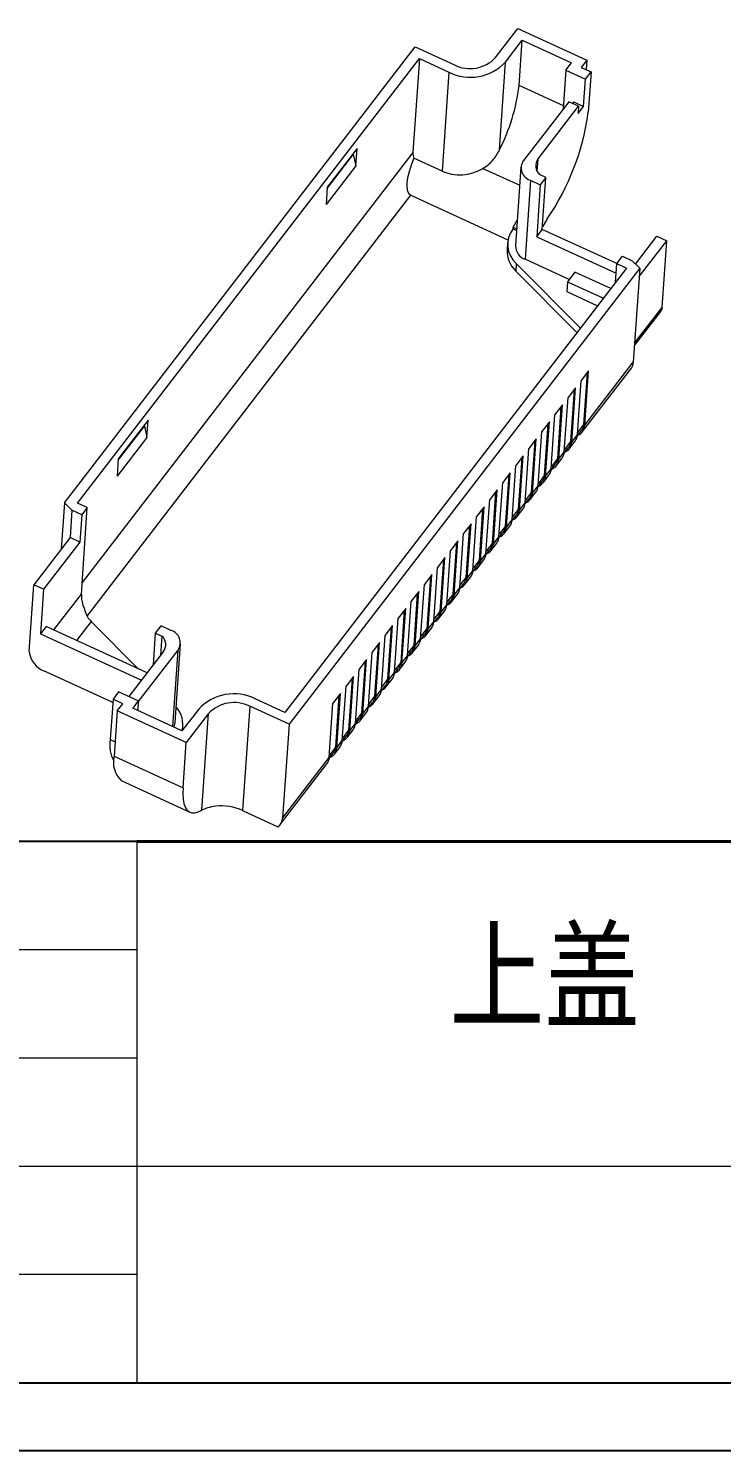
# Model space of a CAD drawing. Header units: inches. Extents: x 1696 to 3185, y 390 to 766.
# Drawn here: x 2946.6 to 3038.3, y 389.6 to 577.9 of the extents above; entities that cross this region are included whole.
import ezdxf

# ---------------------------------------------------------------- set-up
doc = ezdxf.new("R2010")
doc.units = ezdxf.units.IN
doc.header["$LTSCALE"] = 15
doc.layers.add('文字', color=81, linetype='Continuous')
doc.layers.add('粗实线', color=7, linetype='Continuous', lineweight=30)
doc.layers.add('细实线', color=3, linetype='Continuous', lineweight=9)
doc.styles.add('宋体', font='', dxfattribs={"width": 0.8, "height": 3.5})
doc.styles.get('宋体').set_extended_font_data('SimSun')

msp = doc.modelspace()

# ---------------------------------------------------------------- linework, layer by layer
at = {"color": 7, "linetype": 'Continuous', "lineweight": 15}
for p, q in [((3008.418, 574.055), (3011.382, 577.908)), ((3009.721, 573.456), (3011.944, 576.346)), ((3011.382, 577.908), (3020.499, 573.716)), ((3011.531, 570.342), (3011.944, 576.346)), ((3011.944, 576.346), (3018.456, 573.351)), ((2951.321, 515.105), (2997.759, 575.479)), ((2997.759, 575.479), (3002.969, 573.083)), ((2953.056, 515.068), (2998.321, 573.916)), ((2998.321, 573.916), (2997.466, 561.486)), ((2998.321, 573.916), (3002.228, 572.12)), ((3008.921, 561.814), (3009.721, 573.456)), ((3017.715, 572.388), (3018.456, 573.351)), ((3020.499, 573.716), (3019.758, 572.752)), ((3019.758, 572.752), (3021.061, 572.153)), ((3020.499, 573.716), (3020.413, 572.451)), ((3002.228, 572.12), (3001.328, 559.02)), ((3017.715, 572.388), (3017.362, 567.254)), ((3017.715, 572.388), (3020.32, 571.19)), ((3020.072, 567.592), (3020.32, 571.19)), ((3020.32, 571.19), (3021.061, 572.153)), ((3021.061, 572.153), (3020.693, 566.802)), ((3018.096, 568.208), (3012.099, 560.411)), ((3014.047, 560.651), (3019.399, 567.609)), ((3019.399, 567.609), (3018.096, 568.208)), ((3018.77, 568.19), (3018.604, 567.975)), ((3018.77, 568.19), (3020.072, 567.592)), ((3019.399, 567.609), (3019.331, 566.628)), ((3019.331, 566.628), (3020.072, 567.592)), ((2986.118, 556.73), (2989.578, 561.229)), ((2990.08, 562.01), (2986.127, 556.872)), ((2989.578, 561.229), (2989.588, 561.371)), ((2989.578, 561.229), (2989.922, 559.721)), ((2989.922, 559.721), (2990.08, 562.01)), ((2989.922, 559.721), (2985.97, 554.582)), ((3001.328, 559.02), (2997.61, 560.73)), ((3011.775, 559.584), (3011.056, 549.116)), ((3013.034, 557.807), (3012.315, 547.339)), ((3013.034, 557.807), (3014.337, 557.208)), ((3015.078, 558.171), (3014.243, 558.555)), ((3015.078, 558.171), (3014.337, 557.208)), ((3014.605, 551.301), (3015.078, 558.171)), ((2986.127, 556.872), (2985.97, 554.582)), ((2997.188, 555.815), (3010.053, 549.899)), ((3014.337, 557.208), (3013.864, 550.338)), ((3010.738, 551.612), (3011.29, 552.531)), ((3015.256, 552.691), (3014.629, 551.646)), ((3010.723, 551.382), (3010.738, 551.612)), ((3010.723, 551.382), (3011.196, 551.164)), ((3010.738, 551.612), (3011.212, 551.394)), ((3013.864, 550.338), (3014.605, 551.301)), ((3013.864, 550.338), (3024.38, 545.502)), ((3024.467, 546.766), (3014.605, 551.301)), ((3026.939, 546.719), (3029.771, 550.401)), ((3029.771, 550.401), (3031.074, 549.802)), ((3010.011, 549.563), (3009.944, 548.581)), ((3027.431, 545.067), (3031.074, 549.802)), ((3030.466, 540.97), (3031.074, 549.802)), ((3025.771, 546.185), (2980.506, 487.336)), ((3027.506, 546.148), (2981.068, 485.774)), ((3011.153, 546.769), (3011.086, 545.788)), ((3011.153, 546.769), (3019.645, 538.22)), ((3018.15, 544.655), (3012.315, 547.339)), ((3024.296, 544.267), (3024.469, 546.784)), ((3024.469, 546.784), (3025.21, 547.748)), ((3024.469, 546.784), (3025.771, 546.185)), ((3025.21, 547.748), (3026.512, 547.149)), ((3026.512, 547.149), (3027.506, 546.148)), ((3027.506, 546.148), (3026.651, 533.718)), ((3011.086, 545.788), (3019.19, 537.629)), ((3017.929, 544.368), (3017.839, 543.059)), ((3018.917, 545.652), (3017.929, 544.368)), ((3017.929, 544.368), (3022.689, 542.178)), ((3023.677, 543.463), (3018.917, 545.652)), ((3017.839, 543.059), (3021.922, 541.181)), ((3026.803, 535.927), (3030.277, 540.444)), ((3019.926, 524.527), (3026.405, 532.949)), ((3020.229, 525.368), (3026.651, 533.718)), ((3019.241, 524.084), (3019.736, 531.28)), ((3020.724, 532.565), (3019.736, 531.28)), ((3020.527, 532.309), (3020.055, 525.448)), ((3020.229, 525.368), (3020.724, 532.565)), ((3018.995, 530.317), (3018.007, 529.032)), ((3018.798, 530.061), (3018.326, 523.2)), ((3018.5, 523.12), (3018.995, 530.317)), ((3017.266, 528.069), (3016.277, 526.784)), ((3017.069, 527.813), (3016.597, 520.952)), ((3016.771, 520.872), (3017.266, 528.069)), ((3017.512, 521.836), (3018.007, 529.032)), ((2962.414, 526.043), (2958.462, 520.905)), ((2961.913, 525.261), (2961.922, 525.403)), ((2962.257, 523.753), (2962.414, 526.043)), ((3015.536, 525.821), (3014.548, 524.536)), ((3015.34, 525.565), (3014.868, 518.704)), ((3015.042, 518.624), (3015.536, 525.821)), ((3015.783, 519.588), (3016.277, 526.784)), ((2962.257, 523.753), (2958.305, 518.615)), ((2958.452, 520.762), (2961.913, 525.261)), ((2961.913, 525.261), (2962.257, 523.753)), ((3013.807, 523.573), (3012.819, 522.288)), ((3013.313, 516.376), (3013.807, 523.573)), ((3014.054, 517.34), (3014.548, 524.536)), ((3018.5, 523.12), (3019.241, 524.084)), ((3019.226, 523.944), (3019.768, 524.649)), ((3012.325, 515.092), (3012.819, 522.288)), ((3013.611, 523.317), (3013.139, 516.456)), ((3016.771, 520.872), (3017.512, 521.836)), ((3017.497, 521.696), (3018.039, 522.401)), ((3018.197, 522.279), (3018.938, 523.242)), ((2958.462, 520.905), (2958.305, 518.615)), ((3010.596, 512.844), (3011.09, 520.04)), ((3012.078, 521.325), (3011.09, 520.04)), ((3011.882, 521.069), (3011.41, 514.208)), ((3011.584, 514.128), (3012.078, 521.325)), ((3015.768, 519.448), (3016.31, 520.153)), ((3016.468, 520.031), (3017.209, 520.994)), ((3010.349, 519.077), (3009.361, 517.792)), ((3010.152, 518.821), (3009.681, 511.96)), ((3009.855, 511.88), (3010.349, 519.077)), ((3014.039, 517.2), (3014.581, 517.905)), ((3014.739, 517.783), (3015.48, 518.746)), ((3015.042, 518.624), (3015.783, 519.588)), ((3008.62, 516.829), (3007.632, 515.544)), ((3008.423, 516.573), (3007.952, 509.712)), ((3008.125, 509.632), (3008.62, 516.829)), ((3008.866, 510.596), (3009.361, 517.792)), ((3013.01, 515.535), (3013.751, 516.498)), ((3013.313, 516.376), (3014.054, 517.34)), ((2951.321, 515.105), (2950.901, 508.989)), ((2952.315, 514.104), (2951.321, 515.105)), ((2952.315, 514.104), (2952.068, 510.506)), ((2953.617, 513.505), (2952.315, 514.104)), ((2954.359, 514.469), (2953.056, 515.068)), ((2953.571, 503.02), (2954.359, 514.469)), ((2954.359, 514.469), (2953.617, 513.505)), ((3006.891, 514.581), (3005.903, 513.296)), ((3006.694, 514.325), (3006.223, 507.464)), ((3006.396, 507.384), (3006.891, 514.581)), ((3007.137, 508.348), (3007.632, 515.544)), ((3011.281, 513.287), (3012.022, 514.25)), ((3011.584, 514.128), (3012.325, 515.092)), ((3012.31, 514.952), (3012.852, 515.657)), ((2953.617, 513.505), (2953.37, 509.907)), ((3005.162, 512.333), (3004.174, 511.048)), ((3004.667, 505.136), (3005.162, 512.333)), ((3005.408, 506.1), (3005.903, 513.296)), ((3009.855, 511.88), (3010.596, 512.844)), ((3010.581, 512.704), (3011.123, 513.409)), ((2952.068, 510.506), (2947.259, 504.254)), ((2953.37, 509.907), (2952.068, 510.506)), ((3003.679, 503.852), (3004.174, 511.048)), ((3004.965, 512.077), (3004.494, 505.216)), ((3008.125, 509.632), (3008.866, 510.596)), ((3008.852, 510.456), (3009.393, 511.161)), ((3009.552, 511.039), (3010.293, 512.002)), ((2953.37, 509.907), (2948.561, 503.655)), ((3001.95, 501.604), (3002.445, 508.8)), ((3003.433, 510.085), (3002.445, 508.8)), ((3003.236, 509.829), (3002.765, 502.968)), ((3002.938, 502.888), (3003.433, 510.085)), ((3007.123, 508.208), (3007.664, 508.913)), ((3007.823, 508.791), (3008.564, 509.754)), ((3000.221, 499.356), (3000.716, 506.552)), ((3001.704, 507.837), (3000.716, 506.552)), ((3001.507, 507.581), (3001.035, 500.72)), ((3001.209, 500.64), (3001.704, 507.837)), ((3005.393, 505.96), (3005.935, 506.665)), ((3006.094, 506.543), (3006.835, 507.506)), ((3006.396, 507.384), (3007.137, 508.348)), ((2999.975, 505.589), (2998.987, 504.304)), ((2999.778, 505.333), (2999.306, 498.472)), ((2999.48, 498.392), (2999.975, 505.589)), ((3004.365, 504.295), (3005.106, 505.258)), ((3004.667, 505.136), (3005.408, 506.1)), ((2946.652, 495.422), (2947.259, 504.254)), ((2948.561, 503.655), (2947.259, 504.254)), ((2948.561, 503.655), (2948.157, 497.767)), ((2998.246, 503.341), (2997.258, 502.056)), ((2998.049, 503.085), (2997.577, 496.224)), ((2997.751, 496.144), (2998.246, 503.341)), ((2998.492, 497.108), (2998.987, 504.304)), ((3002.636, 502.047), (3003.377, 503.01)), ((3002.938, 502.888), (3003.679, 503.852)), ((3003.664, 503.712), (3004.206, 504.417)), ((2996.517, 501.093), (2995.529, 499.809)), ((2996.022, 493.896), (2996.517, 501.093)), ((2996.763, 494.86), (2997.258, 502.056)), ((3001.209, 500.64), (3001.95, 501.604)), ((3001.935, 501.464), (3002.477, 502.169)), ((2961.105, 493.116), (2954.868, 499.396)), ((2995.034, 492.612), (2995.529, 499.809)), ((2996.32, 500.837), (2995.848, 493.976)), ((2999.48, 498.392), (3000.221, 499.356)), ((3000.206, 499.216), (3000.748, 499.921)), ((3000.907, 499.799), (3001.648, 500.762)), ((2948.898, 498.73), (2948.157, 497.767)), ((2948.157, 497.767), (2961.534, 491.615)), ((2962.275, 492.578), (2948.898, 498.73)), ((2963.101, 493.653), (2963.39, 497.848)), ((2963.39, 497.848), (2964.131, 498.811)), ((2963.39, 497.848), (2964.225, 497.464)), ((2964.225, 497.464), (2964.047, 494.882)), ((2965.433, 498.212), (2964.131, 498.811)), ((2993.305, 490.364), (2993.8, 497.561)), ((2994.788, 498.845), (2993.8, 497.561)), ((2994.591, 498.589), (2994.119, 491.728)), ((2994.293, 491.648), (2994.788, 498.845)), ((2997.751, 496.144), (2998.492, 497.108)), ((2998.477, 496.969), (2999.019, 497.673)), ((2999.178, 497.551), (2999.919, 498.514)), ((2964.42, 495.368), (2959.861, 489.44)), ((2961.105, 488.765), (2966.369, 495.609)), ((2965.973, 485.968), (2966.692, 496.435)), ((2991.576, 488.116), (2992.07, 495.313)), ((2993.058, 496.597), (2992.07, 495.313)), ((2992.862, 496.341), (2992.39, 489.48)), ((2992.564, 489.401), (2993.058, 496.597)), ((2996.748, 494.721), (2997.29, 495.425)), ((2997.448, 495.303), (2998.189, 496.266)), ((2991.329, 494.349), (2990.341, 493.065)), ((2991.133, 494.093), (2990.661, 487.232)), ((2990.835, 487.153), (2991.329, 494.349)), ((2995.719, 493.055), (2996.46, 494.018)), ((2996.022, 493.896), (2996.763, 494.86)), ((2957.734, 488.638), (2948.71, 492.788)), ((2989.6, 492.101), (2988.612, 490.817)), ((2989.404, 491.845), (2988.932, 484.984)), ((2989.106, 484.905), (2989.6, 492.101)), ((2989.847, 485.868), (2990.341, 493.065)), ((2993.99, 490.807), (2994.731, 491.77)), ((2994.293, 491.648), (2995.034, 492.612)), ((2995.019, 492.473), (2995.561, 493.177)), ((2958.507, 490.063), (2957.766, 489.1)), ((2961.112, 488.865), (2958.507, 490.063)), ((2987.871, 489.853), (2986.883, 488.569)), ((2987.675, 489.597), (2987.203, 482.736)), ((2987.377, 482.657), (2987.871, 489.853)), ((2988.118, 483.62), (2988.612, 490.817)), ((2992.564, 489.401), (2993.305, 490.364)), ((2993.29, 490.225), (2993.832, 490.929)), ((2957.766, 489.1), (2957.398, 483.748)), ((2959.069, 488.501), (2957.766, 489.1)), ((2958.328, 487.537), (2959.069, 488.501)), ((2961.112, 488.865), (2960.371, 487.902)), ((2966.883, 484.907), (2960.371, 487.902)), ((2961.112, 488.865), (2961.025, 487.601)), ((2969.106, 487.797), (2966.883, 484.907)), ((2975.858, 488.17), (2974.908, 474.349)), ((2981.068, 485.774), (2975.858, 488.17)), ((2980.506, 487.336), (2976.599, 489.133)), ((2986.389, 481.372), (2986.883, 488.569)), ((2990.835, 487.153), (2991.576, 488.116)), ((2991.561, 487.977), (2992.103, 488.681)), ((2992.261, 488.559), (2993.002, 489.522)), ((2958.328, 487.537), (2957.915, 481.533)), ((2967.445, 483.344), (2958.328, 487.537)), ((2970.409, 487.198), (2967.445, 483.344)), ((2969.529, 474.395), (2970.409, 487.198)), ((2989.106, 484.905), (2989.847, 485.868)), ((2989.832, 485.729), (2990.374, 486.433)), ((2990.532, 486.311), (2991.273, 487.275)), ((2966.984, 485.038), (2967.017, 485.521)), ((2981.068, 485.774), (2980.213, 473.344)), ((2988.103, 483.481), (2988.645, 484.185)), ((2988.803, 484.063), (2989.544, 485.027)), ((2967.032, 477.34), (2967.445, 483.344)), ((2987.074, 481.815), (2987.815, 482.779)), ((2987.377, 482.657), (2988.118, 483.62)), ((2957.915, 481.533), (2967.032, 477.34)), ((2979.911, 472.502), (2986.086, 480.531)), ((2980.213, 473.344), (2986.389, 481.372)), ((2986.374, 481.233), (2986.915, 481.937)), ((2958.829, 478.338), (2967.946, 474.145)), ((2974.908, 474.349), (2979.587, 472.197))]:
    msp.add_line(p, q, dxfattribs=at)
at = {"color": 8, "linetype": 'Continuous', "lineweight": 15}
for p, q in [((3017.389, 567.648), (3011.531, 570.342)), ((2997.466, 561.486), (2953.677, 504.555)), ((3006.74, 559.375), (3011.607, 557.136)), ((3013.931, 558.961), (3014.047, 560.651)), ((2954.341, 500.109), (2997.188, 555.815)), ((3026.824, 536.235), (3030.466, 540.97)), ((3020.055, 525.448), (3019.264, 524.419)), ((3018.326, 523.2), (3017.535, 522.171)), ((3016.597, 520.952), (3015.806, 519.923)), ((3014.868, 518.704), (3014.077, 517.675)), ((3013.139, 516.456), (3012.348, 515.427)), ((3011.41, 514.208), (3010.619, 513.179)), ((3009.681, 511.96), (3008.89, 510.931)), ((3007.952, 509.712), (3007.16, 508.683)), ((3006.223, 507.464), (3005.431, 506.435)), ((3004.494, 505.216), (3003.702, 504.187)), ((2949.913, 498.263), (2953.571, 503.02)), ((3002.765, 502.968), (3001.973, 501.939)), ((2954.868, 499.396), (2952.93, 496.876)), ((3001.035, 500.72), (3000.244, 499.691)), ((2999.306, 498.472), (2998.515, 497.443)), ((2965.671, 485.464), (2966.369, 495.609)), ((2997.577, 496.224), (2996.786, 495.196)), ((2995.848, 493.976), (2995.057, 492.948)), ((2994.119, 491.728), (2993.328, 490.7)), ((2992.39, 489.48), (2991.599, 488.452)), ((2990.661, 487.232), (2989.87, 486.204)), ((2988.932, 484.984), (2988.141, 483.956)), ((2957.398, 483.748), (2958.047, 483.45)), ((2987.203, 482.736), (2986.412, 481.708))]:
    msp.add_line(p, q, dxfattribs=at)
for p, q in [((2960.93, 470.235), (2853.435, 470.235)), ((2666.545, 398.571), (3175.921, 398.571)), ((2652.777, 389.613), (3184.879, 389.613))]:
    msp.add_line(p, q)
at = {"color": 7, "linetype": 'Continuous', "lineweight": 15, "flags": 128}
for points in [[(3030.466, 540.97), (3030.403, 540.67), (3030.277, 540.444)], [(3020.055, 525.448), (3019.959, 524.992), (3019.768, 524.649)], [(3018.326, 523.2), (3018.23, 522.744), (3018.039, 522.401)], [(3016.597, 520.952), (3016.5, 520.496), (3016.31, 520.153)], [(3014.868, 518.704), (3014.771, 518.248), (3014.581, 517.905)], [(3013.139, 516.456), (3013.042, 516), (3012.852, 515.657)], [(3011.41, 514.208), (3011.313, 513.752), (3011.123, 513.409)], [(3009.681, 511.96), (3009.584, 511.504), (3009.393, 511.161)], [(3007.952, 509.712), (3007.855, 509.256), (3007.664, 508.913)], [(3006.223, 507.464), (3006.126, 507.008), (3005.935, 506.665)], [(3004.494, 505.216), (3004.397, 504.76), (3004.206, 504.417)], [(3002.765, 502.968), (3002.668, 502.512), (3002.477, 502.169)], [(3001.035, 500.72), (3000.939, 500.264), (3000.748, 499.921)], [(2999.306, 498.472), (2999.21, 498.016), (2999.019, 497.673)], [(2997.577, 496.224), (2997.481, 495.768), (2997.29, 495.425)], [(2995.848, 493.976), (2995.752, 493.52), (2995.561, 493.177)], [(2994.119, 491.728), (2994.022, 491.273), (2993.832, 490.929)], [(2992.39, 489.48), (2992.293, 489.025), (2992.103, 488.681)], [(2990.661, 487.232), (2990.564, 486.777), (2990.374, 486.433)], [(2988.932, 484.984), (2988.835, 484.529), (2988.645, 484.185)], [(2987.203, 482.736), (2987.106, 482.281), (2986.915, 481.937)], [(2967.032, 477.34), (2967.008, 476.562), (2967.049, 475.876), (2967.155, 475.291), (2967.325, 474.813), (2967.556, 474.447), (2967.847, 474.197), (2968.193, 474.066), (2968.592, 474.056), (2969.039, 474.166), (2969.529, 474.395)]]:
    msp.add_lwpolyline(points, dxfattribs=at)
at = {"color": 7, "linetype": 'Continuous', "lineweight": 15}
for centre, radius, start, end in [((3005.08, 577.805), 6.361, 243.36671, 316.85746), ((3005.038, 577.245), 4.648, 243.56823, 316.65593), ((2985.85, 573.54), 25.88, 333.05705, 352.90065), ((2987.772, 571.384), 33.238, 325.78019, 352.0762), ((2999.166, 561.418), 1.701, 177.69607, 203.83935), ((3013.521, 559.451), 1.715, 146.00832, 253.52024), ((3015.273, 559.708), 1.546, 142.42595, 228.24379), ((3013.419, 549.307), 3.402, 142.42595, 228.24379), ((3013.563, 548.431), 3.622, 177.62201, 226.85781), ((3012.963, 549.133), 1.907, 180.50195, 250.13122), ((3018.766, 525.423), 1.464, 292.31614, 357.84467), ((3017.74, 524.148), 1.502, 322.90505, 357.54152), ((3016.011, 521.9), 1.502, 322.90505, 357.54152), ((3017.036, 523.175), 1.464, 292.31614, 357.84467), ((3015.307, 520.927), 1.464, 292.31614, 357.84467), ((3013.578, 518.679), 1.464, 292.31614, 357.84467), ((3014.282, 519.652), 1.502, 322.90505, 357.54152), ((3011.849, 516.431), 1.464, 292.31614, 357.84467), ((3012.553, 517.404), 1.502, 322.90505, 357.54152), ((3010.12, 514.183), 1.464, 292.31614, 357.84467), ((3010.824, 515.156), 1.502, 322.90505, 357.54152), ((3009.095, 512.908), 1.502, 322.90505, 357.54152), ((3007.366, 510.66), 1.502, 322.90505, 357.54152), ((3008.391, 511.935), 1.464, 292.31614, 357.84467), ((3006.662, 509.687), 1.464, 292.31614, 357.84467), ((3004.933, 507.439), 1.464, 292.31614, 357.84467), ((3005.637, 508.412), 1.502, 322.90505, 357.54152), ((3003.204, 505.191), 1.464, 292.31614, 357.84467), ((3003.908, 506.164), 1.502, 322.90505, 357.54152), ((3001.475, 502.943), 1.464, 292.31614, 357.84467), ((3002.179, 503.916), 1.502, 322.90505, 357.54152), ((3000.45, 501.668), 1.502, 322.90505, 357.54152), ((2998.721, 499.42), 1.502, 322.90505, 357.54152), ((2999.746, 500.695), 1.464, 292.31614, 357.84467), ((2963.195, 496.311), 1.546, 322.42595, 48.24379), ((2964.946, 496.568), 1.715, 326.00832, 73.52024), ((2996.991, 497.172), 1.502, 322.90505, 357.54152), ((2998.017, 498.447), 1.464, 292.31614, 357.84467), ((2949.861, 495.808), 3.232, 186.86821, 249.14441), ((2996.288, 496.2), 1.464, 292.31614, 357.84467), ((2994.559, 493.952), 1.464, 292.31614, 357.84467), ((2995.262, 494.924), 1.502, 322.90505, 357.54152), ((2992.829, 491.704), 1.464, 292.31614, 357.84467), ((2993.533, 492.676), 1.502, 322.90505, 357.54152), ((2973.748, 483.447), 6.361, 63.36671, 136.85746), ((2991.804, 490.428), 1.502, 322.90505, 357.54152), ((2963.551, 485.727), 3.462, 347.30232, 42.1995), ((2973.789, 484.008), 4.648, 63.56823, 136.65593), ((2990.075, 488.18), 1.502, 322.90505, 357.54152), ((2991.1, 489.456), 1.464, 292.31614, 357.84467), ((2964.502, 486.074), 1.475, 332.77481, 355.87322), ((2988.346, 485.932), 1.502, 322.90505, 357.54152), ((2989.371, 487.208), 1.464, 292.31614, 357.84467), ((2987.642, 484.96), 1.464, 292.31614, 357.84467), ((2961.499, 482.986), 4.171, 169.47587, 210.09567), ((2985.913, 482.712), 1.464, 292.31614, 357.84467), ((2986.617, 483.684), 1.502, 322.90505, 357.54152), ((2961.089, 480.713), 3.278, 165.51464, 226.42604), ((2984.888, 481.436), 1.502, 322.90505, 357.54152), ((2978.751, 473.398), 1.464, 304.85089, 357.85078)]:
    msp.add_arc(centre, radius, start, end, dxfattribs=at)
for centre, major_axis, ratio, start_param, end_param in [((3001.253, 562.589), (4.141, 6.733), 0.3002813, 2.0283131, 3.177877), ((3004.122, 563.677), (5.093, 2.424), 0.8918905, 3.7815141, 4.8037317), ((3024.001, 536.385), (-2.194, 3.626), 0.4128692, 3.3008322, 3.6725614), ((2954.903, 500.93), (-1.082, 2.634), 0.2975509, 0.5425048, 1.8718198), ((2954.981, 501.031), (-1.371, 2.266), 0.4128692, 1.8602837, 2.101765), ((2972.988, 472.598), (3.942, -0.814), 0.5647644, 1.1819326, 2.1027432)]:
    msp.add_ellipse(centre, major_axis=major_axis, ratio=ratio, start_param=start_param, end_param=end_param, dxfattribs=at)
for points, knots in [([(3006.74, 559.375), (3007.221, 559.654), (3007.642, 560.005), (3008.193, 560.629), (3008.362, 560.852), (3008.664, 561.318), (3008.799, 561.561), (3008.921, 561.814)], [0, 0, 0, 0, 0.5, 0.5, 0.75, 0.75, 1, 1, 1, 1]), ([(2971.385, 474.929), (2970.967, 474.88), (2970.601, 474.801), (2969.97, 474.61), (2969.721, 474.503), (2969.529, 474.395)], [0, 0, 0, 0, 0.5, 0.5, 1, 1, 1, 1])]:
    msp.add_open_spline(points, degree=3, knots=knots, dxfattribs=at)
at = {"layer": '粗实线', "color": 7, "lineweight": 40}
msp.add_line((3175.921, 470.235), (2960.93, 470.235), dxfattribs=at)
at = {"layer": '细实线', "color": 7}
for p, q in [((2960.93, 470.235), (2960.93, 398.571)), ((2960.93, 455.902), (2853.435, 455.902)), ((2960.93, 441.569), (2853.435, 441.569)), ((3175.921, 427.237), (2853.435, 427.237)), ((2960.93, 412.904), (2853.435, 412.904))]:
    msp.add_line(p, q, dxfattribs=at)

# ---------------------------------------------------------------- texts
at = {"layer": '文字', "color": 0, "insert": (3002.324, 458.301), "char_height": 11.52, "width": 147.27905, "attachment_point": 1, "style": '宋体'}
msp.add_mtext('上盖', dxfattribs=at)

doc.saveas('drawing.dxf')
